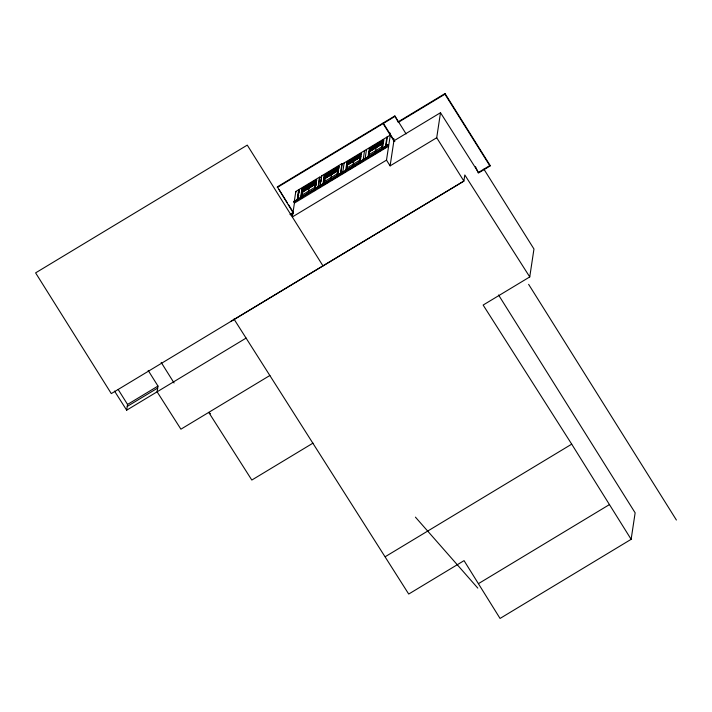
<?xml version="1.0" encoding="UTF-8"?>
<svg xmlns="http://www.w3.org/2000/svg" width="712" height="712" viewBox="0 0 712 712"><rect width="100%" height="100%" fill="white"/><g stroke="black" fill="none" stroke-linecap="round" stroke-linejoin="round"><path stroke-width="1.07" d="M340.79 173.55L342.223 164.107L390.292 135.093L388.707 145.586L388.102 144.625L293.923 201.478L294.216 201.959L295.809 191.466L298.72 189.704L297.162 200.179L296.86 199.698M297.928 197.518L298.72 189.704M246.103 338.093L126.674 410.183L127.546 404.443L118.21 389.553M148.176 370.436L157.975 386.073L157.112 391.814L180.91 429.185L269.901 375.473M293.469 213.351L277.342 186.856L394.831 115.94L406.107 133.927M388.102 144.625L388.61 146.209L386.5 160.129L292.32 216.973L294.43 203.054L293.923 201.478M318.469 187.025L319.599 177.101L299.209 189.41L297.616 199.903L297.322 199.422M298.399 197.233L298.711 195.132M299.031 193.041L299.352 190.941M316.021 185.681L316.039 183.118L301.479 191.911L300.535 198.141L300.233 197.669M301.995 188.484L301.523 191.599L316.083 182.806L316.555 179.691L301.995 188.484L301.977 191.038M300.989 197.589L301.826 192.08M301.585 198.025L302.475 192.107L315.585 184.194L314.695 190.113M302.573 191.484L303 188.68L316.11 180.768L315.683 183.571L302.822 191.288L303.232 188.582M301.835 197.829L302.716 192.018M308.296 193.05L309.026 188.208M309.133 187.478L309.542 184.773M314.455 190.211L315.336 184.399M315.443 183.669L315.852 180.964M316.039 183.118L315.096 189.356L314.793 188.876M319.599 177.101L318.006 187.594L317.712 187.114M319.946 186.428L321.53 175.935L341.92 163.626L342.223 164.107M320.4 185.859L320.72 183.758M321.041 181.658L321.512 178.516M323.017 183.634L323.8 178.436L338.36 169.643L338.663 170.124L324.102 178.917L323.31 184.114M324.334 175.001L323.862 178.116L338.423 169.331L338.894 166.208L324.334 175.001L324.156 178.596L328.713 175.846M324.058 183.571L324.805 178.632L337.915 170.72L337.016 176.638M324.912 178L325.339 175.196L338.44 167.284L338.022 170.088L331.463 174.048M324.156 184.355L325.037 178.543M325.162 177.804L325.571 175.099M330.617 179.575L331.347 174.734M331.472 173.995L331.881 171.289M336.927 175.766L337.657 170.925M337.782 170.186L338.191 167.48M337.417 175.882L338.36 169.643M338.191 173.239L338.503 171.165M338.885 168.771L338.894 166.208M338.147 175.437L340.336 174.12L341.92 163.626M342.73 172.384L344.154 162.941M345.48 171.672L346.424 165.442L360.984 156.649L360.201 161.846M346.379 170.097L347.127 165.157L360.236 157.245L359.337 163.164M346.628 169.91L347.367 165.068M347.465 164.339L347.874 161.642M352.938 166.101L353.677 161.259M353.784 160.529L354.184 157.833M359.248 162.291L359.987 157.441M360.094 156.72L360.503 154.023M363.12 160.075L364.544 150.632M365.069 158.892L366.502 149.458M367.988 157.147L368.772 151.959L383.332 143.165L382.549 148.354M368.727 156.604L369.475 151.674L382.584 143.762L381.837 148.692M368.834 157.397L369.706 151.576M369.822 150.846L370.231 148.149M375.286 152.617L376.025 147.767M376.132 147.037L376.541 144.34M381.596 148.808L382.335 143.958M382.442 143.228L382.851 140.531M385.459 146.592L386.892 137.149M385.948 146.298L387.373 136.855M398.337 122.313L398.435 121.69L445.036 93.557L444.947 94.18L398.337 122.313L394.831 115.94M393.896 140.843L440.497 112.71L436.714 137.745L390.105 165.878L393.896 140.843L383.083 123.594M475.536 166.733L478.348 173.078L489.998 166.038L490.087 165.415L445.036 93.557M233.954 319.02L408.715 594.048L464.055 560.638L500.055 618.443L631.135 539.322L571.709 444.155L483.137 305.056L529.746 276.932L533.964 249.004L483.884 169.136M631.135 539.322L635.14 512.836L498.551 294.982M393.398 140.931L393.958 138.796M389.5 135.182L390.087 133.046M277.244 187.478L394.733 116.563M299.022 190.184L299.209 189.41M319.893 177.582L321.833 176.416L321.53 175.935M302.297 188.965L316.858 180.172L316.555 179.691M324.627 175.481L339.197 166.688M303.027 189.935L315.647 182.316M325.366 176.451L337.986 168.833M347.67 162.986L360.299 155.367M370.026 149.502L382.647 141.884M325.847 177.439L329.674 175.081M308.198 188.235L316.386 183.287L316.083 182.806M331.445 174.2L333.26 173.105M335.085 172.001L337.817 170.355M316.342 183.598L301.772 192.391L301.479 191.911M302.271 194.919L314.9 187.3M324.601 181.444L337.221 173.826M346.922 167.97L359.542 160.351M369.27 154.486L381.89 146.868M293.825 202.101L388.004 145.248M349.04 169.385L351.853 167.685M371.388 155.892L373.257 154.762M312.666 191.484L314.49 190.38M318.308 188.075L320.24 186.909M324.975 184.052L323.159 185.147L322.554 184.194M326.799 182.948L328.615 181.854M331.347 180.207L337.719 176.362M340.63 174.6L342.57 173.434M343.3 172.989L344.75 172.117M349.12 169.474L355.493 165.629M357.317 164.534L359.133 163.431M360.77 162.443L362.96 161.126M367.828 158.189L369.644 157.085M371.468 155.99L373.293 154.887M375.108 153.792L376.933 152.688M378.748 151.594L380.573 150.499M382.388 149.395L385.308 147.642M294.43 203.054L388.61 146.209M289.944 214.437L292.774 212.728M290.852 215.024L292.748 213.876M322.954 265.843L111.294 393.603L35.6 272.874L247.269 145.115L322.954 265.843L463.886 181.079L464.811 174.956L529.746 276.932M490.087 165.415L478.437 172.455L440.497 112.71M127.546 404.443L157.975 386.073M127.243 406.418L157.681 388.049M312.986 443.131L251.817 480.048L208.732 412.39L210.476 413.752M385.281 556.677L571.709 444.155M478.473 583.635L609.552 504.523M415.425 517.135L477.797 588.112M114.534 391.102L126.674 410.183M444.947 94.18L489.998 166.038M436.714 137.745L463.886 181.079L230.715 321.512M528.624 284.337L676.4 520.036M383.172 122.971L394.822 141.546M385.192 146.387L385.788 147.348M386.5 160.129L390.105 165.878M359.444 161.927L360.05 162.888M340.033 173.639L340.336 174.12M323.8 178.436L324.102 178.917M295.809 191.466L296.103 191.946M279.077 189.623L287.185 202.564M288.351 204.406L292.979 211.802M161.17 362.39L174.066 382.967M346.94 162.016L346.468 165.131L361.029 156.346L361.5 153.222L346.94 162.016M347.643 161.731L347.216 164.534L360.325 156.622L360.753 153.819L347.643 161.731M369.288 148.523L368.816 151.647L383.385 142.854L383.857 139.739L369.288 148.523M369.991 148.238L369.572 151.051L382.673 143.139L383.101 140.335L369.991 148.238"/></g></svg>
